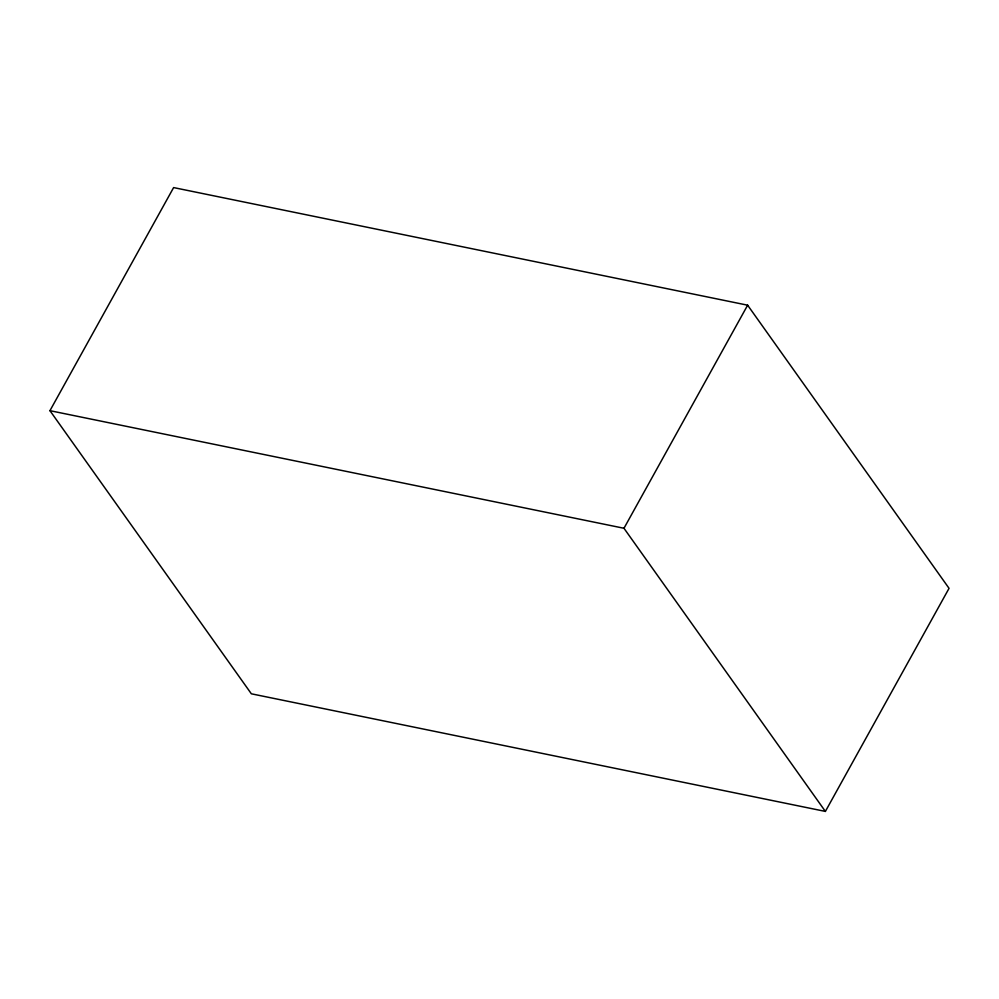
<?xml version="1.0" encoding="UTF-8"?>
<svg xmlns="http://www.w3.org/2000/svg" width="999" height="999" viewBox="0 0 999 999"><rect width="100%" height="100%" fill="white"/><g stroke="black" fill="none" stroke-linecap="round" stroke-linejoin="round"><path stroke-width="1.5" d="M49.95 410.676L173.614 187.587L747.639 305.195L949.05 588.324L825.386 811.413L251.361 693.806L49.95 410.676L623.975 528.271L825.386 811.413M623.975 528.271L747.639 305.195"/></g></svg>
